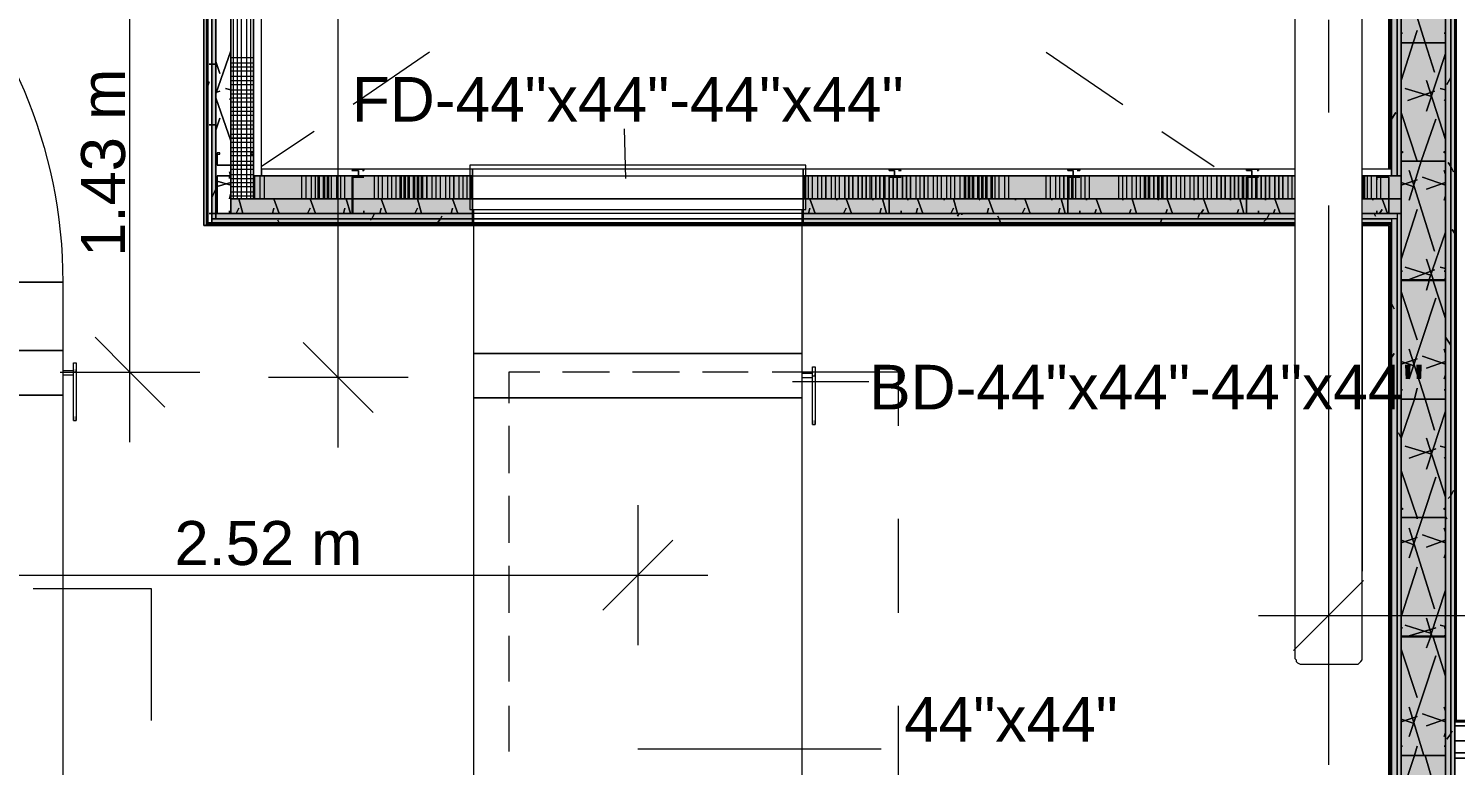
# Model space of a CAD drawing. Header units: metres. Extents: x -2 to 237, y -8 to 52.
# Drawn here: x 11.405 to 16.271, y 27.713 to 30.223 of the extents above; entities that cross this region are included whole.
import ezdxf

# ---------------------------------------------------------------- set-up
doc = ezdxf.new("R2010")
doc.units = ezdxf.units.M
doc.layers.add('HVAC - Ductos', color=5, linetype='Continuous', lineweight=0)
doc.layers.add('PDF2_Text', color=7, linetype='Continuous', lineweight=0)
doc.layers.add('PDF2_Geometry', color=7, linetype='Continuous', lineweight=0, true_color=0xaaaaaa)
doc.layers.add('PDF2_Solid Fills', color=7, linetype='Continuous', lineweight=0, true_color=0xffffff)
doc.styles.add('PDF Helvetica', font='')
doc.styles.get('PDF Helvetica').set_extended_font_data('Helvetica')

msp = doc.modelspace()

# ---------------------------------------------------------------- hatches: boundary and pattern name
at = {"layer": 'PDF2_Solid Fills', "lineweight": 0, "transparency": 33554559}
h = msp.add_hatch(color=256, dxfattribs=at)
h.paths.add_polyline_path([(16.2364, 26.6013), (16.2364, 32.7133), (16.0853, 32.7133), (16.0853, 26.6013)])
h.paths.add_polyline_path([(16.2364, 22.7068), (16.2364, 24.3608), (16.0853, 24.3608), (16.0853, 22.7068)])
h = msp.add_hatch(color=256, dxfattribs=at)
h.paths.add_polyline_path([(16.2364, 26.6013), (16.2364, 32.7133), (16.0853, 32.7133), (16.0853, 26.6013)])
h.paths.add_polyline_path([(16.1081, 23.701), (16.0853, 23.6965), (16.0853, 22.8947), (16.2364, 22.8947), (16.2364, 24.3608), (16.0853, 24.3608), (16.0853, 23.701)])
msp.add_hatch(color=256, dxfattribs=at).paths.add_polyline_path([(12.0304, 29.5748), (12.0442, 29.5748), (12.0442, 32.6949), (12.035, 32.6949), (12.0304, 32.6812)])
h = msp.add_hatch(color=256, dxfattribs=at)
h.paths.add_polyline_path([(16.0531, 29.7214), (16.0715, 29.7214), (16.0715, 32.6812), (16.0531, 32.6812)])
h.paths.add_polyline_path([(16.0531, 22.9222), (16.0715, 22.9222), (16.0715, 24.3608), (16.0531, 24.3608)])
h.paths.add_polyline_path([(16.0531, 26.6013), (16.0715, 26.6013), (16.0715, 29.5748), (16.0531, 29.5748)])
h = msp.add_hatch(color=256, dxfattribs=at)
h.paths.add_polyline_path([(16.0853, 24.3608), (16.0715, 24.3608), (16.0715, 22.9084), (16.0853, 22.9084)])
h.paths.add_polyline_path([(16.0715, 29.7214), (16.0853, 29.7214), (16.0853, 32.6949), (16.0715, 32.6949)])
h.paths.add_polyline_path([(16.0715, 26.6013), (16.0853, 26.6013), (16.0853, 29.5931), (16.0715, 29.5931)])
h = msp.add_hatch(color=256, dxfattribs=at)
h.paths.add_polyline_path([(16.2547, 26.6013), (16.2547, 32.6949), (16.2364, 32.6949), (16.2364, 26.6013)])
h.paths.add_polyline_path([(16.2547, 22.7389), (16.2547, 24.3608), (16.2364, 24.3608), (16.2364, 22.7389)])
h = msp.add_hatch(color=256, dxfattribs=at)
h.paths.add_polyline_path([(16.2547, 26.6013), (16.2547, 32.6949), (16.2364, 32.6949), (16.2364, 26.6013)])
h.paths.add_polyline_path([(16.2547, 22.7389), (16.2547, 24.3608), (16.2364, 24.3608), (16.2364, 22.7389)])
h = msp.add_hatch(color=256, dxfattribs=at)
h.paths.add_polyline_path([(16.2547, 26.6013), (16.2685, 26.6013), (16.2685, 32.6812), (16.2547, 32.6812)])
h.paths.add_polyline_path([(16.2685, 24.3608), (16.2547, 24.3608), (16.2547, 22.7251), (16.2685, 22.7251)])
h = msp.add_hatch(color=256, dxfattribs=at)
h.paths.add_polyline_path([(16.2547, 26.6013), (16.2685, 26.6013), (16.2685, 32.6812), (16.2547, 32.6812)])
h.paths.add_polyline_path([(16.2685, 24.3608), (16.2547, 24.3608), (16.2547, 22.7251), (16.2685, 22.7251)])
h = msp.add_hatch(color=256, dxfattribs=at)
h.paths.add_polyline_path([(12.9193, 29.6435), (12.9193, 29.7214), (12.1725, 29.7214), (12.1725, 29.6435)])
h.paths.add_polyline_path([(15.9524, 29.7214), (15.9524, 29.6435), (16.0852, 29.6435), (16.0852, 29.7214)])
h.paths.add_polyline_path([(14.0463, 29.7214), (14.0463, 29.6435), (15.7233, 29.6435), (15.7233, 29.7214)])
h = msp.add_hatch(color=256, dxfattribs=at)
h.paths.add_polyline_path([(12.9193, 29.6435), (12.9193, 29.7214), (12.1725, 29.7214), (12.1725, 29.6435)])
h.paths.add_polyline_path([(15.9524, 29.7214), (15.9524, 29.6435), (16.0852, 29.6435), (16.0852, 29.7214)])
h.paths.add_polyline_path([(14.0463, 29.7214), (14.0463, 29.6435), (15.7233, 29.6435), (15.7233, 29.7214)])
h = msp.add_hatch(color=256, dxfattribs=at)
h.paths.add_polyline_path([(12.9193, 29.5931), (12.9193, 29.6435), (12.0946, 29.6435), (12.0946, 29.5931)])
h.paths.add_polyline_path([(15.9524, 29.6435), (15.9524, 29.5931), (16.0852, 29.5931), (16.0852, 29.6435)])
h.paths.add_polyline_path([(14.0463, 29.6435), (14.0463, 29.5931), (15.7233, 29.5931), (15.7233, 29.6435)])
h = msp.add_hatch(color=256, dxfattribs=at)
h.paths.add_polyline_path([(12.9193, 29.5931), (12.9193, 29.6435), (12.0946, 29.6435), (12.0946, 29.5931)])
h.paths.add_polyline_path([(15.9524, 29.6435), (15.9524, 29.5931), (16.0852, 29.5931), (16.0852, 29.6435)])
h.paths.add_polyline_path([(14.0463, 29.6435), (14.0463, 29.5931), (15.7233, 29.5931), (15.7233, 29.6435)])
h = msp.add_hatch(color=256, dxfattribs=at)
h.paths.add_polyline_path([(12.9193, 29.5748), (12.9193, 29.5931), (12.0442, 29.5931), (12.0442, 29.5748)])
h.paths.add_polyline_path([(15.9524, 29.5748), (16.0715, 29.5748), (16.0715, 29.5931), (15.9524, 29.5931)])
h.paths.add_polyline_path([(15.7233, 29.5748), (15.7233, 29.5931), (14.0463, 29.5931), (14.0463, 29.5748)])
h = msp.add_hatch(color=256, dxfattribs=at)
h.paths.add_polyline_path([(12.9193, 29.5748), (12.9193, 29.5931), (12.0442, 29.5931), (12.0442, 29.5748)])
h.paths.add_polyline_path([(15.9524, 29.5748), (16.0715, 29.5748), (16.0715, 29.5931), (15.9524, 29.5931)])
h.paths.add_polyline_path([(15.7233, 29.5748), (15.7233, 29.5931), (14.0463, 29.5931), (14.0463, 29.5748)])
h = msp.add_hatch(color=256, dxfattribs=at)
h.paths.add_polyline_path([(16.0715, 26.6013), (16.0853, 26.6013), (16.0853, 29.5931), (16.0715, 29.5931)])
h.paths.add_polyline_path([(16.0853, 24.3608), (16.0715, 24.3608), (16.0715, 22.9084), (16.0853, 22.9084)])
h = msp.add_hatch(color=256, dxfattribs=at)
h.paths.add_polyline_path([(15.9524, 29.5748), (15.9524, 29.5611), (16.0531, 29.5611), (16.0531, 29.5748)])
h.paths.add_polyline_path([(12.0304, 29.5656), (12.9129, 29.5611), (12.9193, 29.5611), (12.9193, 29.5748), (12.035, 29.5748)])
h.paths.add_polyline_path([(14.0463, 29.5748), (14.0463, 29.5611), (15.7233, 29.5611), (15.7233, 29.5748)])
h = msp.add_hatch(color=256, dxfattribs=at)
h.paths.add_polyline_path([(12.9193, 29.5611), (12.9193, 29.5748), (12.035, 29.5748), (12.035, 29.5611)])
h.paths.add_polyline_path([(15.9524, 29.5748), (15.9524, 29.5611), (16.0531, 29.5611), (16.0531, 29.5748)])
h.paths.add_polyline_path([(14.0463, 29.5748), (14.0463, 29.5611), (15.7233, 29.5611), (15.7233, 29.5748)])
h = msp.add_hatch(color=256, dxfattribs=at)
h.paths.add_polyline_path([(16.0531, 26.6013), (16.0715, 26.6013), (16.0715, 29.5748), (16.0531, 29.5748)])
h.paths.add_polyline_path([(16.0715, 24.3608), (16.0531, 24.3608), (16.0531, 22.9222), (16.0715, 22.9222)])

# ---------------------------------------------------------------- linework, layer by layer
at = {"layer": 'HVAC - Ductos', "lineweight": 0}
for points in [[(11.7509, 28.8142), (11.7509, 30.4774), (11.7509, 32.5895)], [(12.4611, 28.7959), (12.4611, 32.5895)], [(13.4416, 29.7122), (13.437, 29.8817)], [(11.6318, 29.1716), (11.7509, 29.0525), (11.8701, 28.9333)], [(12.342, 29.1533), (12.4611, 29.0342), (12.5802, 28.915)], [(11.5127, 29.0525), (11.7509, 29.0525), (11.9892, 29.0525)], [(13.1484, 29.0525), (13.043, 29.0525), (13.043, 28.9471)], [(13.3866, 29.0525), (13.2262, 29.0525)], [(13.6248, 29.0525), (13.4645, 29.0525)], [(13.8585, 29.0525), (13.7028, 29.0525)], [(14.3717, 28.8692), (14.3717, 29.0525), (14.0876, 29.0525), (14.0784, 29.0525), (14.0418, 29.0525), (13.941, 29.0525)], [(12.6993, 29.0342), (12.4611, 29.0342), (12.2229, 29.0342)], [(14.0097, 29.0204), (14.2709, 29.0204)], [(13.043, 28.8692), (13.043, 28.7089)], [(13.043, 28.631), (13.043, 28.4706)], [(13.4828, 28.5989), (13.4828, 28.3606), (13.4828, 28.1224)], [(14.3717, 28.2323), (14.3717, 28.553)], [(13.602, 28.4798), (13.4828, 28.3606), (13.3637, 28.2415)], [(15.8378, 28.4614), (15.8378, 28.2232), (15.8378, 27.985)], [(13.043, 28.3927), (13.043, 28.2323)], [(6.4041, 28.3606), (10.9629, 28.3606), (13.7211, 28.3606)], [(15.9569, 28.3423), (15.8378, 28.2232), (15.7187, 28.104)], [(11.8242, 27.8658), (11.8242, 28.3148), (11.5219, 28.3148), (11.421, 28.3148)], [(15.5995, 28.2232), (19.5673, 28.2232)], [(13.043, 28.1545), (13.043, 27.9987)], [(13.043, 27.9162), (13.043, 27.7604)], [(14.3717, 27.6001), (14.3717, 27.9162)], [(13.4828, 27.7696), (14.3121, 27.7696)]]:
    msp.add_lwpolyline(points, dxfattribs=at)
msp.add_lwpolyline([(11.5219, 29.3595), (11.5219, 29.1258), (10.4039, 29.1258), (10.4039, 29.3595, 0.413243), (9.845, 29.9184), (9.845, 31.0363, -0.413734)], format="xyb", close=True, dxfattribs=at)
for points in [[(14.0555, 29.758), (12.9101, 29.758), (12.9101, 29.6068), (14.0555, 29.6068)], [(14.0418, 29.6068), (14.0418, 29.1166), (12.9239, 29.1166), (12.9239, 29.6068)], [(11.5219, 29.3595), (10.4039, 29.3595)], [(11.5219, 28.9746), (11.5219, 23.9805), (10.4039, 23.9805), (10.4039, 28.9746)], [(14.0555, 26.9128), (14.0922, 26.9128), (14.1746, 26.9128), (14.1746, 24.095), (14.0922, 24.095), (14.0555, 24.095), (14.0418, 24.095), (14.0418, 23.9897), (14.0418, 23.9622), (12.9239, 23.9622), (12.9239, 23.9897), (12.9239, 28.9654), (14.0418, 28.9654), (14.0418, 26.9128)]]:
    msp.add_lwpolyline(points, close=True, dxfattribs=at)
at = {"layer": 'PDF2_Geometry', "lineweight": 0}
for points in [[(15.9524, 29.561), (16.0531, 29.561), (16.0531, 26.6013), (16.2685, 26.6013), (16.2685, 32.6812), (16.2685, 32.8965), (6.2208, 32.8965), (6.2208, 32.6812), (6.2208, 26.6838), (6.4408, 26.6838), (6.4408, 29.5794), (9.4326, 29.5794), (9.6159, 29.5794), (9.6159, 29.9139), (9.4326, 29.9139), (9.4326, 29.7626), (9.2539, 29.7626)], [(16.0531, 26.6013), (16.2685, 26.6013), (16.2685, 32.6812), (16.2685, 32.6949), (16.2685, 32.8782), (18.5319, 32.8782)], [(16.2547, 26.6013), (16.2547, 24.5395), (16.2685, 24.5395), (16.2685, 24.3608), (16.2685, 24.5395), (16.2685, 24.3608), (16.2685, 24.5395), (16.2685, 26.6013), (16.2547, 26.6013), (16.2547, 32.6812), (16.2547, 32.6949), (16.2501, 32.6949), (16.2501, 32.7133), (16.2501, 32.8644)], [(16.0853, 29.6435), (16.0853, 29.7214), (16.0853, 32.6812), (16.0853, 32.6949), (16.0853, 32.7133), (16.2364, 32.7133), (16.2364, 32.6949), (16.2364, 32.6812), (16.2364, 26.6013)], [(6.5737, 29.7626), (6.4408, 29.7626), (6.4408, 32.6812), (9.4326, 32.6812), (9.4326, 31.0455), (9.6159, 31.0455), (9.6159, 32.6812), (12.0121, 32.6812), (12.0121, 29.561), (12.1999, 29.561), (12.9193, 29.561), (12.9193, 29.7443), (12.1999, 29.7443), (12.1999, 30.3399)], [(14.0463, 29.5931), (14.0463, 29.5748), (12.9193, 29.5748), (12.1999, 29.5748), (12.0442, 29.5748), (12.0304, 29.5748), (12.0304, 32.6812), (12.0304, 32.6949), (9.6022, 32.6949), (9.6022, 32.6812), (9.6022, 31.0455), (9.6022, 29.9139), (9.5838, 29.9139), (9.5838, 31.0455), (9.5334, 31.0455)], [(12.9193, 29.5748), (12.9193, 29.561), (12.0166, 29.561), (12.9193, 29.561), (14.0463, 29.561), (14.0463, 29.5748), (14.0463, 29.561), (15.7233, 29.561), (12.0121, 29.561), (15.7233, 29.561), (14.0463, 29.561), (12.9193, 29.561), (12.1999, 29.561), (12.0304, 29.561), (12.0166, 29.561), (12.0121, 29.561), (12.0166, 29.561), (12.0166, 32.6812), (9.6159, 32.6812), (9.6159, 29.5794), (9.6022, 29.5794)], [(15.7233, 29.561), (12.0121, 29.561), (12.0121, 32.6812), (12.0121, 29.561), (12.0121, 32.6812), (12.0121, 29.561), (12.0304, 29.561)], [(14.0463, 29.7214), (14.0463, 29.6435), (14.3396, 29.6435), (14.949, 29.6435), (15.5583, 29.6435), (15.7233, 29.6435), (15.5583, 29.6435), (14.949, 29.6435), (14.3396, 29.6435), (14.0463, 29.6435), (14.0463, 29.5931), (15.7233, 29.5931), (14.0463, 29.5931), (12.9193, 29.5931), (12.1999, 29.5931), (12.0946, 29.5931), (12.0442, 29.5931), (12.0442, 32.6812)], [(12.1725, 32.6949), (16.0715, 32.6949), (16.0715, 32.6812), (16.0715, 29.7214)], [(16.0531, 29.7443), (16.0531, 29.7214), (16.0531, 29.7443), (16.0531, 32.6812), (16.0531, 29.7443), (16.0531, 32.6766), (16.0531, 29.7443), (16.0531, 32.6812), (16.0531, 29.7443), (16.0531, 32.6812), (12.1999, 32.6812), (16.0028, 32.6812), (12.1999, 32.6812), (12.1725, 32.6812), (12.1725, 29.7214), (12.1999, 29.7214), (12.9193, 29.7214), (14.0463, 29.7214), (14.0463, 29.7443), (12.9193, 29.7443), (12.9193, 29.561)], [(12.1999, 32.2093), (12.1999, 32.6812), (12.1725, 32.6812), (12.1725, 29.7214), (12.1999, 29.7214), (12.1999, 30.3399)], [(12.1999, 32.2093), (12.1999, 32.6812), (16.0531, 32.6812), (16.0531, 29.7443), (15.9524, 29.7443)], [(16.0531, 32.6812), (16.0531, 29.7443), (16.0531, 32.6812)], [(16.2685, 26.6013), (16.2685, 32.6812), (16.2685, 26.6013)], [(15.7233, 32.0627), (15.7233, 29.7443), (14.0463, 29.7443), (12.9193, 29.7443), (12.9193, 29.7214), (14.0463, 29.7214), (15.7233, 29.7214)], [(15.9524, 29.5931), (16.0853, 29.5931), (16.0853, 29.6435), (16.044, 29.6435), (15.9524, 29.6435), (16.044, 29.6435), (16.0853, 29.6435), (16.0853, 29.7214), (15.9524, 29.7214), (16.0531, 29.7214), (16.0531, 29.7443), (15.9524, 29.7443), (15.9524, 32.0627)], [(15.7233, 31.8382), (15.7233, 28.0766), (15.7279, 28.072), (15.7279, 28.0674), (15.7324, 28.0628), (15.7416, 28.0583), (15.7462, 28.0583), (15.7554, 28.0583), (15.9249, 28.0583), (15.9295, 28.0583), (15.9386, 28.0583), (15.9432, 28.0628), (15.9478, 28.0674), (15.9524, 28.072), (15.9524, 28.0766), (15.9524, 31.8382)], [(12.0946, 30.3812), (12.0946, 29.758), (12.0946, 29.6435), (12.1725, 29.6435), (12.1999, 29.6435), (12.5115, 29.6435), (12.9193, 29.6435), (14.0463, 29.6435), (14.3396, 29.6435), (14.949, 29.6435), (15.5583, 29.6435), (15.7233, 29.6435)], [(15.8378, 30.2529), (15.8378, 29.9367)], [(16.0898, 30.207), (16.0898, 30.207)], [(16.2319, 30.207), (16.2319, 30.207)], [(12.7727, 30.1429), (12.5115, 29.9643)], [(14.8756, 30.1429), (15.1368, 29.9643)], [(12.3786, 29.8726), (12.1999, 29.7534)], [(15.2697, 29.8726), (15.4484, 29.7534)], [(12.5482, 29.7443), (12.5482, 29.7443)], [(12.5482, 29.7397), (12.5482, 29.7397)], [(14.0463, 29.561), (15.7233, 29.561), (14.0463, 29.561), (14.0463, 29.7443), (14.0463, 29.7214), (15.7233, 29.7214), (14.0463, 29.7214), (14.0463, 29.6435), (12.9193, 29.6435), (12.9193, 29.7214)], [(15.7233, 29.7443), (14.0463, 29.7443), (14.0463, 29.561), (15.7233, 29.561)], [(15.5629, 29.7443), (15.5675, 29.7443)], [(15.5629, 29.7397), (15.5629, 29.7397)], [(16.0531, 29.7443), (16.0531, 29.7443)], [(16.0853, 29.7718), (16.0853, 29.7718)], [(16.0853, 29.7718), (16.0853, 29.7718)], [(16.2364, 29.7718), (16.2364, 29.7718)], [(16.2364, 29.7718), (16.2364, 29.7718)], [(12.5069, 29.7031), (12.5115, 29.7031)], [(12.5252, 29.7168), (12.5252, 29.7168)], [(12.5298, 29.7214), (12.5298, 29.7214)], [(15.9524, 29.7214), (16.0531, 29.7214), (16.0715, 29.7214), (16.0853, 29.7214), (16.0853, 29.6435), (16.0531, 29.6435), (16.044, 29.6435), (15.9524, 29.6435)], [(14.0463, 29.6435), (14.0463, 29.5931), (12.9193, 29.5931), (12.9193, 29.5748), (14.0463, 29.5748), (15.7233, 29.5748)], [(12.9193, 29.6435), (12.9193, 29.5931)], [(12.5206, 29.5931), (12.5206, 29.5931)], [(15.7233, 29.5931), (14.0463, 29.5931), (14.0463, 29.5748), (15.7233, 29.5748), (14.0463, 29.5748)], [(14.949, 29.6298), (14.949, 29.6298)], [(15.5583, 29.6114), (15.5583, 29.616)], [(15.8378, 29.6206), (15.8378, 28.3469)], [(16.0853, 26.6013), (16.0853, 29.5931), (16.0715, 29.5931), (16.0531, 29.5931), (15.9524, 29.5931), (16.0715, 29.5931), (16.0715, 29.5748), (15.9524, 29.5748), (16.0531, 29.5748), (16.0531, 29.561), (15.9524, 29.561), (15.9524, 28.3743)], [(16.0853, 22.8901), (6.4087, 22.8901), (6.4087, 22.9084), (6.4087, 22.9222), (6.4087, 24.3608), (6.4087, 26.6471), (6.4087, 26.6838), (6.2529, 26.6838), (6.2529, 26.6471), (6.2529, 24.3608), (6.2529, 22.9222), (6.2529, 22.8901), (6.2529, 22.7389), (16.0853, 22.7389), (16.0853, 22.8901), (16.0853, 22.9084), (16.0853, 22.9222), (16.0853, 24.3608), (16.0853, 24.5395), (16.0715, 24.5395), (16.0715, 26.6013), (16.0715, 29.5748), (16.0531, 29.5748), (15.9524, 29.5748)], [(6.4408, 22.9222), (16.0531, 22.9222), (6.4408, 22.9222), (16.0531, 22.9222), (16.0486, 22.9268), (16.044, 22.9314), (6.4499, 22.9314), (16.044, 22.9314), (16.044, 29.5519), (16.044, 22.9314), (16.044, 29.5519), (16.044, 22.9314), (16.0486, 22.9268), (16.0531, 22.9222), (16.0531, 29.5564), (15.9524, 29.5564), (16.0531, 29.5564), (16.0531, 22.9222), (16.0531, 29.561), (16.0531, 22.9222), (16.0486, 22.9268), (16.044, 22.9314)], [(16.0486, 22.9268), (16.0486, 29.561), (16.0486, 22.9268), (6.4408, 22.9268), (6.4408, 29.5336), (6.4408, 22.9268)], [(12.1999, 29.561), (12.0304, 29.561), (12.0121, 29.561), (15.7233, 29.561), (15.7233, 28.3743)], [(12.0121, 29.561), (12.0121, 29.561)], [(12.0121, 29.561), (12.0121, 29.561)], [(12.0304, 29.561), (12.0304, 29.561)], [(12.9193, 29.561), (14.0463, 29.561), (12.9193, 29.561)], [(15.9524, 29.561), (16.0531, 29.561), (15.9524, 29.561), (16.0531, 29.561), (15.9524, 29.561), (16.0486, 29.561), (15.9524, 29.561), (16.0531, 29.561), (16.0531, 26.6013), (16.0715, 26.6013), (16.0715, 24.5395), (16.0531, 24.5395), (16.0531, 26.6013), (16.0531, 24.5395), (16.0531, 24.3608)], [(15.9524, 29.561), (16.0531, 29.561), (15.9524, 29.561)], [(16.0531, 29.561), (16.0531, 29.561)], [(16.0531, 26.6013), (16.0531, 29.561), (16.0531, 26.6013)], [(16.0898, 29.3961), (16.0898, 29.3961)], [(16.2319, 29.3961), (16.2319, 29.3961)], [(16.0853, 29.3686), (16.0853, 29.3686)], [(16.2364, 29.3686), (16.2364, 29.3686)], [(16.0853, 28.9608), (16.0853, 28.9608)], [(16.0853, 28.9608), (16.0853, 28.9608)], [(16.0898, 28.9929), (16.0898, 28.9929)], [(16.2319, 28.9929), (16.2319, 28.9929)], [(16.2364, 28.9608), (16.2364, 28.9608)], [(16.2364, 28.9608), (16.2364, 28.9608)], [(16.0853, 28.5576), (16.0853, 28.5576)], [(16.0853, 28.5576), (16.0853, 28.5576)], [(16.2364, 28.5576), (16.2364, 28.5576)], [(16.2364, 28.5576), (16.2364, 28.5576)], [(15.7233, 28.3743), (15.7233, 28.1453)], [(15.9524, 28.1453), (15.9524, 28.3743)], [(16.0898, 28.1819), (16.0898, 28.1819)], [(16.2319, 28.1819), (16.2319, 28.1819)], [(16.0853, 28.1545), (16.0853, 28.1545)], [(16.2364, 28.1545), (16.2364, 28.1545)], [(15.8378, 28.0308), (15.8378, 27.7146)], [(16.2685, 27.8658), (21.2213, 27.8658), (16.2685, 27.8658)], [(16.2685, 27.8658), (21.2213, 27.8658), (16.2685, 27.8658)], [(16.2685, 27.7375), (16.2685, 27.8658), (21.2213, 27.8658), (16.2685, 27.8658)], [(16.2685, 27.8658), (21.2213, 27.8658), (16.2685, 27.8658)], [(16.2685, 27.8658), (21.2213, 27.8658), (16.2685, 27.8658)], [(16.0853, 27.7467), (16.0853, 27.7467)], [(16.0853, 27.7467), (16.0853, 27.7467)], [(16.0898, 27.7788), (16.0898, 27.7788)], [(16.2319, 27.7788), (16.2319, 27.7788)], [(16.2364, 27.7467), (16.2364, 27.7467)], [(16.2364, 27.7467), (16.2364, 27.7467)], [(16.2685, 27.7375), (21.2213, 27.7375), (16.2685, 27.7375), (21.2213, 27.7375)], [(21.2213, 27.7375), (16.2685, 27.7375)], [(21.2213, 27.7375), (16.2685, 27.7375)], [(16.2685, 27.7375), (21.2213, 27.7375), (16.2685, 27.7375), (21.2213, 27.7375)], [(21.2213, 27.7375), (16.2685, 27.7375)], [(16.2685, 27.7375), (21.2213, 27.7375), (16.2685, 27.7375)], [(16.2685, 27.7375), (21.2213, 27.7375)]]:
    msp.add_lwpolyline(points, dxfattribs=at)
for points in [[(16.2685, 32.7774), (16.2685, 32.6812), (16.2685, 32.7774), (16.2685, 27.8658)], [(16.2685, 27.875), (16.2685, 32.7774), (16.2731, 32.7774), (16.2777, 32.7774), (16.2731, 32.7774), (16.2731, 27.8658), (16.2731, 32.7774), (16.2777, 32.7774), (16.2731, 32.7774), (16.2685, 32.7774)], [(16.2685, 32.7774), (16.2685, 32.6812), (16.2685, 32.7774), (16.2685, 27.8658)], [(12.0946, 29.5931), (12.0946, 29.758), (12.0946, 30.3812), (12.0946, 30.9905), (12.0946, 31.5999), (12.0946, 32.2093), (12.0946, 32.6674), (12.0946, 32.7133), (12.0442, 32.7133), (12.0442, 29.5931)], [(12.0946, 32.7133), (12.0946, 32.6674), (12.0946, 32.2093), (12.0946, 31.5999), (12.0946, 30.9905), (12.0946, 30.3812), (12.0946, 29.758), (12.0946, 29.6435), (12.1725, 29.6435), (12.1725, 32.7133)], [(16.0853, 26.6013), (16.2364, 26.6013), (16.2364, 32.7133), (16.0853, 32.7133)], [(12.0121, 29.561), (12.0121, 29.5564), (12.0075, 29.5519), (12.003, 29.5519), (12.003, 32.672), (12.003, 29.5519), (12.0075, 29.5519), (12.0121, 29.5564), (12.0121, 29.561), (12.0121, 32.6766), (11.7784, 32.6766), (12.0121, 32.6766), (11.7784, 32.6766), (12.0121, 32.6766), (11.7784, 32.6766), (11.7784, 32.672), (11.7784, 32.6674), (11.7784, 32.672), (11.7784, 32.6766), (12.0121, 32.6766)], [(11.7784, 32.6674), (12.003, 32.6674), (12.003, 29.5519), (12.003, 32.6674), (11.7784, 32.6674), (11.7784, 32.672), (11.7784, 32.6766), (11.7784, 32.672)], [(15.7233, 29.5564), (12.0121, 29.5564), (12.0121, 32.6812), (12.0121, 29.5564)], [(12.0121, 29.561), (12.0166, 29.561), (12.0166, 32.6812), (12.0121, 32.6812)], [(12.0166, 32.6812), (12.0166, 29.561), (12.0304, 29.561), (12.0304, 32.6812)], [(12.0442, 29.5748), (12.0442, 32.6949), (12.0304, 32.6949), (12.0304, 29.5748)], [(16.044, 32.6674), (16.044, 29.7443), (16.044, 32.672), (16.044, 29.7443), (16.044, 32.6674), (12.1999, 32.6674), (16.044, 32.6674), (12.1999, 32.6674)], [(16.0486, 29.7443), (16.0486, 32.6812)], [(16.0531, 29.7214), (16.0715, 29.7214), (16.0715, 32.6812), (16.0531, 32.6812)], [(16.0715, 29.7214), (16.0853, 29.7214), (16.0853, 32.6949), (16.0715, 32.6949)], [(16.2364, 26.6013), (16.2547, 26.6013), (16.2547, 32.6949), (16.2364, 32.6949)], [(16.2547, 26.6013), (16.2685, 26.6013), (16.2685, 32.6812), (16.2547, 32.6812)], [(16.2364, 30.1796), (16.2364, 30.175), (16.0853, 30.175), (16.0853, 30.1796), (16.0853, 30.207), (16.0898, 30.207), (16.0853, 30.207), (16.0853, 30.1796), (16.0853, 30.175), (16.2364, 30.175), (16.2364, 30.1796), (16.2364, 30.207)], [(16.2319, 30.207), (16.2364, 30.207)], [(12.0488, 29.7947), (12.0579, 29.7947), (12.0579, 29.7993), (12.0488, 29.7993), (12.0488, 29.7947), (12.0488, 29.758), (12.1725, 29.758), (12.1725, 29.7947), (12.1725, 29.7993), (12.1633, 29.7993), (12.1633, 29.7947), (12.1725, 29.7947), (12.1725, 29.758), (12.0488, 29.758)], [(16.2364, 29.7718), (16.0853, 29.7718), (16.0853, 29.8039), (16.0898, 29.8039), (16.0898, 29.7993), (16.0853, 29.7993), (16.0853, 29.7718), (16.2364, 29.7718), (16.2364, 29.7993), (16.2319, 29.7993), (16.2319, 29.8039), (16.2364, 29.8039)], [(12.1999, 29.7443), (12.1999, 29.7214), (12.9193, 29.7214), (12.9193, 29.7443)], [(12.5482, 29.7168), (12.5298, 29.7168), (12.5298, 29.7397), (12.5115, 29.7397), (12.5115, 29.7443), (12.5482, 29.7443), (12.5482, 29.7397), (12.5436, 29.7397), (12.5482, 29.7397), (12.5482, 29.7443), (12.5115, 29.7443), (12.5069, 29.7397), (12.5115, 29.7397), (12.5298, 29.7397), (12.5298, 29.7168), (12.5115, 29.7168), (12.5069, 29.7168), (12.5069, 29.5931), (12.5115, 29.5931), (12.5482, 29.5931), (12.5482, 29.6023), (12.5482, 29.5931), (12.5115, 29.5931), (12.5115, 29.7168)], [(14.3809, 29.7168), (14.3579, 29.7168), (14.3579, 29.7397), (14.3396, 29.7397), (14.3396, 29.7443), (14.3763, 29.7443), (14.3809, 29.7397), (14.3763, 29.7397), (14.3717, 29.7397), (14.3763, 29.7397), (14.3809, 29.7397), (14.3763, 29.7443), (14.3396, 29.7443), (14.3396, 29.7397), (14.3579, 29.7397), (14.3579, 29.7168), (14.3396, 29.7168), (14.3396, 29.5931), (14.3763, 29.5931), (14.3809, 29.5931), (14.3809, 29.6023), (14.3809, 29.5931), (14.3763, 29.5931), (14.3396, 29.5931), (14.3396, 29.7168)], [(14.9902, 29.7168), (14.9673, 29.7168), (14.9673, 29.7397), (14.949, 29.7397), (14.949, 29.7443), (14.9902, 29.7443), (14.9902, 29.7397), (14.9811, 29.7397), (14.9902, 29.7397), (14.9902, 29.7443), (14.949, 29.7443), (14.949, 29.7397), (14.9673, 29.7397), (14.9673, 29.7168), (14.949, 29.7168), (14.949, 29.5931), (14.9857, 29.5931), (14.9902, 29.5931), (14.9902, 29.6023), (14.9902, 29.5931), (14.9857, 29.5931), (14.949, 29.5931), (14.949, 29.7168)], [(15.5995, 29.7168), (15.5767, 29.7168), (15.5767, 29.7397), (15.5583, 29.7397), (15.5583, 29.7443), (15.5995, 29.7443), (15.5995, 29.7397), (15.595, 29.7397), (15.5995, 29.7397), (15.5995, 29.7443), (15.5583, 29.7443), (15.5583, 29.7397), (15.5767, 29.7397), (15.5767, 29.7168), (15.5583, 29.7168), (15.5583, 29.5931), (15.5995, 29.5931), (15.5995, 29.6023), (15.5995, 29.5931), (15.5583, 29.5931), (15.5583, 29.7168)], [(12.0854, 29.7214), (12.09, 29.7214), (12.09, 29.7122), (12.09, 29.7214), (12.0854, 29.7214), (12.0488, 29.7214), (12.0488, 29.5931), (12.0854, 29.5931), (12.09, 29.5931), (12.09, 29.5977), (12.09, 29.6023), (12.09, 29.5977), (12.09, 29.5931), (12.0854, 29.5931), (12.0488, 29.5931), (12.0488, 29.7214)], [(12.9193, 29.6435), (12.9193, 29.7214), (12.1725, 29.7214), (12.1725, 29.6435), (12.5115, 29.6435)], [(16.0028, 29.5931), (16.0028, 29.6023), (16.0028, 29.5931), (16.044, 29.5931), (16.044, 29.7168), (16.0028, 29.7168), (16.0028, 29.7077), (16.0028, 29.7168), (16.044, 29.7168), (16.044, 29.5931)], [(12.9193, 29.5931), (12.9193, 29.6435), (12.5115, 29.6435), (12.0946, 29.6435), (12.0946, 29.5931)], [(12.9193, 29.5748), (12.9193, 29.5931), (12.0442, 29.5931), (12.0442, 29.5748)], [(16.0715, 26.6013), (16.0853, 26.6013), (16.0853, 29.5931), (16.0715, 29.5931)], [(12.003, 29.5519), (15.7233, 29.5519), (12.003, 29.5519), (15.7233, 29.5519), (12.003, 29.5519), (12.0075, 29.5519), (12.0121, 29.5564), (12.0121, 29.561), (15.7233, 29.561), (12.0121, 29.561), (12.0121, 29.5564), (12.0075, 29.5519)], [(12.9193, 29.561), (12.9193, 29.5748), (12.0304, 29.5748), (12.0304, 29.561)], [(15.9524, 29.5519), (16.044, 29.5519)], [(15.9524, 29.5519), (16.044, 29.5519)], [(16.0531, 26.6013), (16.0715, 26.6013), (16.0715, 29.5748), (16.0531, 29.5748)], [(16.0531, 29.561), (16.0531, 22.9222)], [(16.2364, 29.3686), (16.2364, 29.3641), (16.0853, 29.3641), (16.0853, 29.3686), (16.0853, 29.3961), (16.0898, 29.3961), (16.0853, 29.3961), (16.0853, 29.3686), (16.2364, 29.3686), (16.2364, 29.3961)], [(16.2319, 29.3961), (16.2364, 29.3961)], [(16.2364, 28.9608), (16.0853, 28.9608), (16.0853, 28.9929), (16.0898, 28.9929), (16.0853, 28.9929), (16.0853, 28.9608), (16.2364, 28.9608), (16.2364, 28.9929)], [(16.2319, 28.9929), (16.2364, 28.9929)], [(16.2364, 28.5576), (16.0853, 28.5576), (16.0853, 28.5897), (16.0898, 28.5897), (16.0898, 28.5852), (16.0853, 28.5852), (16.0853, 28.5576), (16.2364, 28.5576), (16.2364, 28.5852), (16.2319, 28.5852), (16.2319, 28.5897), (16.2364, 28.5897)], [(16.2364, 28.1545), (16.2364, 28.1499), (16.0853, 28.1499), (16.0853, 28.1545), (16.0853, 28.1819), (16.0898, 28.1819), (16.0853, 28.1819), (16.0853, 28.1545), (16.2364, 28.1545), (16.2364, 28.1819)], [(16.2319, 28.1819), (16.2364, 28.1819)], [(16.2685, 27.8612), (21.2213, 27.8612)], [(21.2213, 27.8475), (16.2685, 27.8475)], [(16.2685, 27.7971), (21.2213, 27.7971)], [(16.2364, 27.7467), (16.0853, 27.7467), (16.0853, 27.7788), (16.0898, 27.7788), (16.0853, 27.7788), (16.0853, 27.7467), (16.2364, 27.7467), (16.2364, 27.7788)], [(16.2319, 27.7788), (16.2364, 27.7788)], [(16.2685, 27.7559), (21.2213, 27.7559)], [(16.2685, 27.7375), (16.2685, 22.8122), (16.2685, 27.6734), (16.2685, 22.8122), (16.2685, 27.7375), (16.2685, 22.8122)]]:
    msp.add_lwpolyline(points, close=True, dxfattribs=at)
at = {"layer": 'PDF2_Geometry', "color": 254, "lineweight": 0, "true_color": 0xeaeaea}
for points in [[(12.1037, 29.6435), (12.1037, 32.7133)], [(12.1175, 29.6435), (12.1175, 32.7133)], [(12.1312, 29.6435), (12.1312, 29.758), (12.1312, 30.3812), (12.1312, 30.9905), (12.1312, 31.5999), (12.1312, 32.2093), (12.1312, 32.6674), (12.1312, 32.7133)], [(12.1495, 29.6435), (12.1495, 29.758), (12.1495, 30.3812), (12.1495, 30.9905), (12.1495, 31.5999), (12.1495, 32.2093), (12.1495, 32.6674), (12.1495, 32.7133)], [(12.1633, 29.6435), (12.1633, 29.758), (12.1633, 30.3812), (12.1633, 30.9905), (12.1633, 31.5999), (12.1633, 32.2093), (12.1633, 32.6674), (12.1633, 32.7133)], [(12.0946, 30.1246), (12.1725, 30.1246)], [(12.0946, 30.1063), (12.1725, 30.1063)], [(12.0946, 30.0925), (12.1725, 30.0925)], [(12.0946, 30.0788), (12.1725, 30.0788)], [(12.0946, 30.0604), (12.1725, 30.0604)], [(12.0946, 30.0467), (12.1725, 30.0467)], [(12.0946, 30.0329), (12.1725, 30.0329)], [(12.0946, 30.0146), (12.1725, 30.0146)], [(12.0946, 30.0009), (12.1725, 30.0009)], [(12.0946, 29.9871), (12.1725, 29.9871)], [(12.0946, 29.9734), (12.1725, 29.9734)], [(16.0853, 30.0009), (16.0853, 30.0009)], [(16.0853, 30.0009), (16.0853, 30.0009)], [(12.0946, 29.9551), (12.1725, 29.9551)], [(12.0946, 29.9413), (12.1725, 29.9413)], [(12.0946, 29.9276), (12.1725, 29.9276)], [(12.0946, 29.9093), (12.1725, 29.9093)], [(12.0946, 29.8955), (12.1725, 29.8955)], [(12.0946, 29.8817), (12.1725, 29.8817)], [(12.0946, 29.8635), (12.1725, 29.8635)], [(12.0946, 29.8359), (12.1725, 29.8359)], [(12.0946, 29.8176), (12.1725, 29.8176)], [(12.0946, 29.8039), (12.1725, 29.8039)], [(12.0946, 29.7901), (12.1725, 29.7901)], [(16.0853, 29.7947), (16.0853, 29.7947)], [(16.0853, 29.7947), (16.0853, 29.7947)], [(12.0946, 29.7718), (12.1725, 29.7718)], [(12.0946, 29.758), (12.1725, 29.758)], [(12.0946, 29.7443), (12.1725, 29.7443)], [(12.0946, 29.726), (12.1725, 29.726)], [(12.0946, 29.7122), (12.1725, 29.7122)], [(12.0946, 29.6985), (12.1725, 29.6985)], [(12.0946, 29.6848), (12.1725, 29.6848)], [(12.1771, 29.6435), (12.1771, 29.7214)], [(12.1953, 29.6435), (12.1953, 29.7214)], [(12.2091, 29.6435), (12.2091, 29.7214)], [(12.3374, 29.6435), (12.3374, 29.7214)], [(12.3512, 29.6435), (12.3512, 29.7214)], [(12.3695, 29.6435), (12.3695, 29.7214)], [(12.3832, 29.6435), (12.3832, 29.7214)], [(12.3924, 29.6435), (12.3924, 29.7214)], [(12.3969, 29.6435), (12.3969, 29.7214)], [(12.4107, 29.6435), (12.4107, 29.7214)], [(12.4153, 29.6435), (12.4153, 29.7214)], [(12.4244, 29.6435), (12.4244, 29.7214)], [(12.429, 29.6435), (12.429, 29.7214)], [(12.4382, 29.6435), (12.4382, 29.7214)], [(12.4566, 29.6435), (12.4566, 29.7214)], [(12.4702, 29.6435), (12.4702, 29.7214)], [(12.484, 29.6435), (12.484, 29.7214)], [(12.5848, 29.6435), (12.5848, 29.7214)], [(12.5986, 29.6435), (12.5986, 29.7214)], [(12.6123, 29.6435), (12.6123, 29.7214)], [(12.6307, 29.6435), (12.6307, 29.7214)], [(12.6444, 29.6435), (12.6444, 29.7214)], [(12.6581, 29.6435), (12.6581, 29.7214)], [(12.6718, 29.6435), (12.6718, 29.7214)], [(12.6764, 29.6435), (12.6764, 29.7214)], [(12.6856, 29.6435), (12.6856, 29.7214)], [(12.6902, 29.6435), (12.6902, 29.7214)], [(12.6993, 29.6435), (12.6993, 29.7214)], [(12.7039, 29.6435), (12.7039, 29.7214)], [(12.7177, 29.6435), (12.7177, 29.7214)], [(12.7223, 29.6435), (12.7223, 29.7214)], [(12.7315, 29.6435), (12.7315, 29.7214)], [(12.736, 29.6435), (12.736, 29.7214)], [(12.7452, 29.6435), (12.7452, 29.7214)], [(12.7497, 29.6435), (12.7497, 29.7214)], [(12.7818, 29.6435), (12.7818, 29.7214)], [(12.7955, 29.6435), (12.7955, 29.7214)], [(12.8093, 29.6435), (12.8093, 29.7214)], [(12.8277, 29.6435), (12.8277, 29.7214)], [(12.8414, 29.6435), (12.8414, 29.7214)], [(12.8735, 29.6435), (12.8735, 29.7214)], [(12.8872, 29.6435), (12.8872, 29.7214)], [(12.901, 29.6435), (12.901, 29.7214)], [(12.9147, 29.6435), (12.9147, 29.7214)], [(12.9193, 29.6435), (12.9193, 29.7214)], [(14.0509, 29.6435), (14.0509, 29.7214)], [(14.0647, 29.6435), (14.0647, 29.7214)], [(14.0784, 29.6435), (14.0784, 29.7214)], [(14.0968, 29.6435), (14.0968, 29.7214)], [(14.1106, 29.6435), (14.1106, 29.7214)], [(14.1426, 29.6435), (14.1426, 29.7214)], [(14.1564, 29.6435), (14.1564, 29.7214)], [(14.1701, 29.6435), (14.1701, 29.7214)], [(14.2755, 29.6435), (14.2755, 29.7214)], [(14.2801, 29.6435), (14.2801, 29.7214)], [(14.3212, 29.6435), (14.3212, 29.7214)], [(14.3258, 29.6435), (14.3258, 29.7214)], [(14.4313, 29.6435), (14.4313, 29.7214)], [(14.445, 29.6435), (14.445, 29.7214)], [(14.4725, 29.6435), (14.4725, 29.7214)], [(14.4908, 29.6435), (14.4908, 29.7214)], [(14.5045, 29.6435), (14.5045, 29.7214)], [(14.5183, 29.6435), (14.5183, 29.7214)], [(14.5366, 29.6435), (14.5366, 29.7214)], [(14.5504, 29.6435), (14.5504, 29.7214)], [(14.5641, 29.6435), (14.5641, 29.7214)], [(14.5824, 29.6435), (14.5824, 29.7214)], [(14.5961, 29.6435), (14.5961, 29.7214)], [(14.6007, 29.6435), (14.6007, 29.7214)], [(14.6099, 29.6435), (14.6099, 29.7214)], [(14.6145, 29.6435), (14.6145, 29.7214)], [(14.6237, 29.6435), (14.6237, 29.7214)], [(14.6282, 29.6435), (14.6282, 29.7214)], [(14.642, 29.6435), (14.642, 29.7214)], [(14.6466, 29.6435), (14.6466, 29.7214)], [(14.6558, 29.6435), (14.6558, 29.7214)], [(14.6604, 29.6435), (14.6604, 29.7214)], [(14.6695, 29.6435), (14.6695, 29.7214)], [(14.6741, 29.6435), (14.6741, 29.7214)], [(14.6878, 29.6435), (14.6878, 29.7214)], [(14.6924, 29.6435), (14.6924, 29.7214)], [(14.7016, 29.6435), (14.7016, 29.7214)], [(14.7153, 29.6435), (14.7153, 29.7214)], [(14.7336, 29.6435), (14.7336, 29.7214)], [(14.7474, 29.6435), (14.7474, 29.7214)], [(14.8756, 29.6435), (14.8756, 29.7214)], [(14.8894, 29.6435), (14.8894, 29.7214)], [(14.9077, 29.6435), (14.9077, 29.7214)], [(14.9215, 29.6435), (14.9215, 29.7214)], [(14.949, 29.7168), (14.949, 29.7214)], [(14.9535, 29.6435), (14.9535, 29.7214)], [(14.9627, 29.6435), (14.9627, 29.7168)], [(14.9673, 29.6435), (14.9673, 29.7168)], [(14.9765, 29.6435), (14.9765, 29.7214)], [(14.9948, 29.6435), (14.9948, 29.7214)], [(15.0085, 29.6435), (15.0085, 29.7214)], [(15.0223, 29.6435), (15.0223, 29.7214)], [(15.1231, 29.6435), (15.1231, 29.7214)], [(15.1368, 29.6435), (15.1368, 29.7214)], [(15.1505, 29.6435), (15.1505, 29.7214)], [(15.1689, 29.6435), (15.1689, 29.7214)], [(15.1826, 29.6435), (15.1826, 29.7214)], [(15.1964, 29.6435), (15.1964, 29.7214)], [(15.2102, 29.6435), (15.2102, 29.7214)], [(15.2147, 29.6435), (15.2147, 29.7214)], [(15.2239, 29.6435), (15.2239, 29.7214)], [(15.2284, 29.6435), (15.2284, 29.7214)], [(15.256, 29.6435), (15.256, 29.7214)], [(15.2606, 29.6435), (15.2606, 29.7214)], [(15.2697, 29.6435), (15.2697, 29.7214)], [(15.2742, 29.6435), (15.2742, 29.7214)], [(15.3201, 29.6435), (15.3201, 29.7214)], [(15.3338, 29.6435), (15.3338, 29.7214)], [(15.3476, 29.6435), (15.3476, 29.7214)], [(15.3659, 29.6435), (15.3659, 29.7214)], [(15.3797, 29.6435), (15.3797, 29.7214)], [(15.4117, 29.6435), (15.4117, 29.7214)], [(15.4254, 29.6435), (15.4254, 29.7214)], [(15.4392, 29.6435), (15.4392, 29.7214)], [(15.5446, 29.6435), (15.5446, 29.7214)], [(15.5491, 29.6435), (15.5491, 29.7214)], [(15.5904, 29.6435), (15.5904, 29.7214)], [(15.595, 29.6435), (15.595, 29.7214)], [(15.7003, 29.6435), (15.7003, 29.7214)], [(15.7141, 29.6435), (15.7141, 29.7214)], [(15.9569, 29.6435), (15.9569, 29.7214)], [(15.9615, 29.6435), (15.9615, 29.7214)], [(15.9706, 29.6435), (15.9706, 29.7214)], [(15.9844, 29.6435), (15.9844, 29.7214)], [(16.0028, 29.6435), (16.0028, 29.7214)], [(16.0165, 29.6435), (16.0165, 29.7168)], [(12.0304, 29.6481), (12.0304, 29.6481)], [(12.0304, 29.6481), (12.0304, 29.6481)], [(12.0946, 29.6664), (12.1725, 29.6664)], [(12.0946, 29.6527), (12.1725, 29.6527)], [(12.8459, 29.561), (12.8459, 29.561)], [(12.8459, 29.561), (12.8459, 29.561)], [(16.0853, 29.4923), (16.0853, 29.4923)], [(16.0853, 29.4923), (16.0853, 29.4923)], [(16.2547, 29.1441), (16.2547, 29.1441)], [(16.2547, 29.1441), (16.2547, 29.1441)], [(16.0853, 28.883), (16.0853, 28.883)], [(16.0853, 28.883), (16.0853, 28.883)], [(16.0853, 28.6768), (16.0853, 28.6768)], [(16.0853, 28.6768), (16.0853, 28.6768)], [(16.0853, 28.3743), (16.0853, 28.3743)], [(16.0853, 28.3743), (16.0853, 28.3743)], [(16.0853, 27.765), (16.0853, 27.765)], [(16.0853, 27.765), (16.0853, 27.765)]]:
    msp.add_lwpolyline(points, dxfattribs=at)
at = {"layer": 'PDF2_Geometry', "color": 254, "lineweight": 0, "true_color": 0xdddddd}
for points in [[(16.1127, 30.3491), (16.1677, 30.175), (16.1998, 30.0742), (16.1677, 30.175)], [(16.1402, 30.2162), (16.1265, 30.175), (16.0853, 30.0467), (16.1265, 30.175)], [(12.0946, 30.1475), (12.0442, 30.0009)], [(16.2364, 30.1384), (16.1723, 29.9413)], [(12.0442, 30.1108), (12.0579, 30.0696)], [(16.1723, 30.0467), (16.2364, 29.8451)], [(12.0579, 30.0101), (12.0442, 30.0055)], [(12.0442, 29.9871), (12.0946, 29.8405)], [(12.0763, 30.0192), (12.0946, 30.0146)], [(12.0946, 29.9826), (12.09, 29.9826)], [(16.099, 30.0192), (16.1906, 29.9917)], [(16.1998, 30.0101), (16.1081, 29.978)], [(16.2181, 30.0192), (16.2364, 30.0146)], [(16.2364, 29.9826), (16.2319, 29.978)], [(16.0853, 29.9367), (16.1402, 29.7718)], [(12.0579, 29.9184), (12.0442, 29.8772)], [(16.2044, 29.9139), (16.1539, 29.7718), (16.1127, 29.639), (16.1539, 29.7718)], [(12.09, 29.7352), (12.0946, 29.7168)], [(16.1127, 29.7397), (16.1998, 29.4648)], [(16.2319, 29.7397), (16.2364, 29.726)], [(12.0488, 29.7031), (12.0946, 29.6893)], [(12.0946, 29.6985), (12.0488, 29.6848)], [(16.1402, 29.7077), (16.0853, 29.6893)], [(16.0853, 29.6985), (16.1265, 29.6848)], [(16.1585, 29.7168), (16.2364, 29.6893)], [(16.2364, 29.6985), (16.1723, 29.6756)], [(12.0946, 29.6618), (12.09, 29.6435)], [(12.122, 29.6435), (12.1358, 29.5931)], [(12.2412, 29.6435), (12.2595, 29.5931)], [(12.3649, 29.6435), (12.3832, 29.5931)], [(12.4886, 29.6435), (12.5024, 29.5931)], [(12.6077, 29.6435), (12.6261, 29.5931)], [(12.7315, 29.6435), (12.7452, 29.5931)], [(12.8505, 29.6435), (12.8689, 29.5931)], [(14.0693, 29.6435), (14.0876, 29.5931)], [(14.1609, 29.6435), (14.1609, 29.639)], [(14.193, 29.6435), (14.2113, 29.5931)], [(14.2846, 29.6435), (14.2846, 29.639)], [(14.3167, 29.6435), (14.3304, 29.5931)], [(14.4037, 29.6435), (14.4037, 29.639)], [(14.4358, 29.6435), (14.4541, 29.5931)], [(14.5275, 29.6435), (14.5275, 29.639)], [(14.5595, 29.6435), (14.5733, 29.5931)], [(14.6512, 29.6435), (14.6466, 29.639)], [(14.6786, 29.6435), (14.697, 29.5931)], [(14.7702, 29.6435), (14.7702, 29.639)], [(14.8024, 29.6435), (14.8207, 29.5931)], [(14.894, 29.6435), (14.894, 29.639)], [(14.9261, 29.6435), (14.9398, 29.5931)], [(15.0131, 29.6435), (15.0131, 29.639)], [(15.0452, 29.6435), (15.0635, 29.5931)], [(15.1368, 29.6435), (15.1368, 29.639)], [(15.1689, 29.6435), (15.1826, 29.5931)], [(15.2606, 29.6435), (15.256, 29.639)], [(15.288, 29.6435), (15.3064, 29.5931)], [(15.3797, 29.6435), (15.3797, 29.639)], [(15.4117, 29.6435), (15.43, 29.5931)], [(15.5033, 29.6435), (15.5033, 29.639)], [(15.5355, 29.6435), (15.5491, 29.5931)], [(15.6225, 29.6435), (15.6225, 29.639)], [(15.6546, 29.6435), (15.6729, 29.5931)], [(15.989, 29.6435), (15.989, 29.639)], [(16.0211, 29.6435), (16.0394, 29.5931)], [(16.2364, 29.6527), (16.2319, 29.639)], [(12.122, 29.6114), (12.1129, 29.5931)], [(12.2412, 29.6114), (12.2366, 29.5931)], [(12.3649, 29.6114), (12.3558, 29.5931)], [(12.484, 29.6114), (12.4794, 29.5931)], [(12.6077, 29.6114), (12.6031, 29.5931)], [(12.7315, 29.6114), (12.7223, 29.5931)], [(12.8505, 29.6114), (12.8459, 29.5931)], [(14.0693, 29.6114), (14.0647, 29.5931)], [(14.193, 29.6114), (14.1838, 29.5931)], [(14.3121, 29.6114), (14.3075, 29.5931)], [(14.4358, 29.6114), (14.4313, 29.5931)], [(14.5595, 29.6114), (14.5504, 29.5931)], [(14.6786, 29.6114), (14.6741, 29.5931)], [(14.8024, 29.6114), (14.7932, 29.5931)], [(14.9215, 29.6114), (14.9169, 29.5931)], [(15.0452, 29.6068), (15.0406, 29.5931)], [(15.1643, 29.6068), (15.1597, 29.5931)], [(15.288, 29.6068), (15.2834, 29.5931)], [(15.4117, 29.6068), (15.4026, 29.5931)], [(15.5309, 29.6068), (15.5263, 29.5931)], [(15.6546, 29.6068), (15.65, 29.5931)], [(16.0211, 29.6068), (16.0119, 29.5931)], [(16.1402, 29.6068), (16.0853, 29.4373)], [(16.2364, 29.529), (16.1815, 29.3686)], [(16.099, 29.4099), (16.1906, 29.3823)], [(16.1998, 29.4007), (16.1127, 29.3686)], [(16.1723, 29.4373), (16.1952, 29.3686)], [(16.2181, 29.4099), (16.2364, 29.4053)], [(16.1815, 29.3641), (16.1723, 29.3319)], [(16.1952, 29.3641), (16.2364, 29.2357)], [(16.2364, 29.3732), (16.2319, 29.3686)], [(16.0853, 29.3274), (16.1402, 29.1624)], [(16.2044, 29.3045), (16.1127, 29.0296)], [(16.1402, 29.0983), (16.0853, 29.08)], [(16.1127, 29.1304), (16.1677, 28.9608), (16.1998, 28.8555), (16.1677, 28.9608)], [(16.1585, 29.1074), (16.2364, 29.08)], [(16.2319, 29.1304), (16.2364, 29.1166)], [(16.0853, 29.0892), (16.1265, 29.0754)], [(16.2364, 29.0892), (16.1723, 29.0662)], [(16.2364, 29.0433), (16.2319, 29.0296)], [(16.1402, 28.9975), (16.1311, 28.9608), (16.0853, 28.8279), (16.1311, 28.9608)], [(16.2364, 28.9196), (16.1723, 28.7226)], [(16.1723, 28.8279), (16.2364, 28.6264)], [(16.099, 28.8005), (16.1906, 28.773)], [(16.2044, 28.7913), (16.1127, 28.7593)], [(16.2181, 28.8005), (16.2364, 28.7959)], [(16.2364, 28.7639), (16.2319, 28.7593)], [(16.0853, 28.718), (16.1402, 28.5576), (16.1402, 28.553), (16.1402, 28.5576)], [(16.2044, 28.6951), (16.1585, 28.5576), (16.1127, 28.4202), (16.1585, 28.5576)], [(16.1127, 28.521), (16.1998, 28.2461)], [(16.2319, 28.521), (16.2364, 28.5072)], [(16.1402, 28.489), (16.0853, 28.4706)], [(16.0853, 28.4798), (16.1265, 28.466)], [(16.1585, 28.4981), (16.2364, 28.4706)], [(16.2364, 28.4798), (16.1723, 28.4568)], [(16.2364, 28.434), (16.2319, 28.4202)], [(16.1402, 28.3881), (16.0853, 28.2186)], [(16.2364, 28.3103), (16.186, 28.1545)], [(16.099, 28.1911), (16.186, 28.1637)], [(16.2044, 28.1819), (16.1127, 28.1545)], [(16.1723, 28.2141), (16.1906, 28.1545)], [(16.2181, 28.1911), (16.2364, 28.1865)], [(16.186, 28.1499), (16.1723, 28.1132)], [(16.1952, 28.1499), (16.2364, 28.017)], [(16.2364, 28.1545), (16.2319, 28.1545)], [(16.0853, 28.1086), (16.1402, 27.9437)], [(16.2044, 28.0857), (16.1127, 27.8108)], [(16.1127, 27.9116), (16.1631, 27.7467)], [(16.1585, 27.8888), (16.2364, 27.8612)], [(16.2319, 27.9116), (16.2364, 27.8979)], [(16.1402, 27.8796), (16.0853, 27.8612)], [(16.0853, 27.8704), (16.1265, 27.8566)], [(16.2364, 27.8704), (16.1723, 27.8475)], [(16.2364, 27.8245), (16.2319, 27.8108)], [(16.1402, 27.7788), (16.1311, 27.7467), (16.0853, 27.6093), (16.1311, 27.7467)], [(16.1677, 27.7467), (16.1998, 27.6367)]]:
    msp.add_lwpolyline(points, close=True, dxfattribs=at)
at = {"layer": 'PDF2_Geometry', "color": 254, "lineweight": 0, "true_color": 0xd2d2d2}
for points in [[(16.1219, 30.175), (16.1219, 30.175)], [(16.2364, 29.7901), (16.2364, 29.7901)], [(12.0579, 29.758), (12.0625, 29.758)], [(16.0944, 29.7718), (16.099, 29.7718)], [(16.2181, 29.7718), (16.2181, 29.7718)], [(16.044, 29.7168), (16.044, 29.7168)], [(12.0488, 29.6206), (12.0488, 29.6252)], [(16.0394, 29.5931), (16.0394, 29.5931)], [(16.044, 29.5977), (16.044, 29.5977)], [(16.1952, 29.3641), (16.1952, 29.3686)], [(16.1081, 28.1499), (16.1081, 28.1545)], [(16.0853, 27.7513), (16.0853, 27.7513)], [(16.0853, 27.7467), (16.0853, 27.7467)], [(16.2044, 27.7467), (16.2044, 27.7467)], [(16.2364, 27.7788), (16.2364, 27.7788)]]:
    msp.add_lwpolyline(points, dxfattribs=at)
at = {"layer": 'PDF2_Geometry', "color": 254, "lineweight": 0, "true_color": 0xeaeaea}
for points in [[(12.0304, 30.1017), (12.0212, 30.1017), (12.0304, 30.1017), (12.0442, 30.1017)], [(12.0166, 30.0283), (12.0212, 30.0421)], [(16.241, 30.0329), (16.2547, 30.0559), (16.2547, 30.0604), (16.2547, 30.0559)], [(16.0531, 29.9139), (16.0669, 29.9367)], [(12.0304, 29.8955), (12.0212, 29.8955), (12.0304, 29.8955), (12.0442, 29.8955)], [(12.1725, 29.8497), (12.0946, 29.8497)], [(16.2455, 29.7672), (16.2547, 29.7534), (16.2639, 29.7352), (16.2547, 29.7534)], [(12.7635, 29.7214), (12.7635, 29.6435)], [(12.8551, 29.7214), (12.8551, 29.6435)], [(14.1242, 29.7214), (14.1242, 29.6435)], [(14.1884, 29.7214), (14.1884, 29.6435)], [(14.2022, 29.7214), (14.2022, 29.6435)], [(14.2159, 29.7214), (14.2159, 29.6435)], [(14.2342, 29.7214), (14.2342, 29.6435)], [(14.248, 29.7214), (14.248, 29.6435)], [(14.2617, 29.7214), (14.2617, 29.6435)], [(14.2938, 29.7214), (14.2938, 29.6435)], [(14.3075, 29.7214), (14.3075, 29.6435)], [(14.3396, 29.7214), (14.3396, 29.6435)], [(14.3533, 29.7168), (14.3533, 29.6435)], [(14.3671, 29.7214), (14.3671, 29.6435)], [(14.3855, 29.7214), (14.3855, 29.6435)], [(14.3991, 29.7214), (14.3991, 29.6435)], [(14.4129, 29.7214), (14.4129, 29.6435)], [(14.4587, 29.7214), (14.4587, 29.6435)], [(14.9353, 29.7214), (14.9353, 29.6435)], [(15.2422, 29.7214), (15.2422, 29.6435)], [(15.288, 29.7214), (15.288, 29.6435)], [(15.3018, 29.7214), (15.3018, 29.6435)], [(15.3934, 29.7214), (15.3934, 29.6435)], [(15.4575, 29.7214), (15.4575, 29.6435)], [(15.4713, 29.7214), (15.4713, 29.6435)], [(15.4851, 29.7214), (15.4851, 29.6435)], [(15.5033, 29.7214), (15.5033, 29.6435)], [(15.5171, 29.7214), (15.5171, 29.6435)], [(15.5309, 29.7214), (15.5309, 29.6435)], [(15.5629, 29.7214), (15.5629, 29.6435)], [(15.5767, 29.7168), (15.5767, 29.6435)], [(15.6087, 29.7214), (15.6087, 29.6435)], [(15.6225, 29.7214), (15.6225, 29.6435)], [(15.6362, 29.7214), (15.6362, 29.6435)], [(15.6546, 29.7214), (15.6546, 29.6435)], [(15.6683, 29.7214), (15.6683, 29.6435)], [(15.682, 29.7214), (15.682, 29.6435)], [(12.0304, 29.6481), (12.0442, 29.6756)], [(12.0304, 29.5931), (12.0212, 29.5931), (12.0304, 29.5931), (12.0442, 29.5931)], [(12.571, 29.5702), (12.5756, 29.5748), (12.5848, 29.5931), (12.5756, 29.5748)], [(12.8001, 29.561), (12.8093, 29.5748), (12.8139, 29.584), (12.8093, 29.5748)], [(14.5733, 29.584), (14.5779, 29.5931)], [(14.587, 29.5931), (14.587, 29.5886)], [(14.7153, 29.5748), (14.7199, 29.561), (14.7153, 29.5748), (14.7107, 29.584)], [(15.3934, 29.5794), (15.398, 29.5931)], [(15.6179, 29.5656), (15.6271, 29.5748), (15.6362, 29.5931), (15.6271, 29.5748)], [(15.9936, 29.5931), (15.9982, 29.584)], [(12.2549, 29.5702), (12.2595, 29.561)], [(15.2651, 29.561), (15.2697, 29.5748)], [(16.2593, 29.5382), (16.2685, 29.5244)], [(16.0531, 29.2861), (16.0623, 29.2678)], [(16.2364, 29.1716), (16.2547, 29.1441)], [(16.0531, 29.1028), (16.0623, 29.1166)], [(16.2364, 29.0112), (16.2364, 29.0158)], [(16.0853, 28.9471), (16.0853, 28.9517)], [(16.0761, 28.8463), (16.0853, 28.8279)], [(16.2455, 28.6218), (16.2547, 28.631), (16.2639, 28.6492), (16.2547, 28.631)], [(16.2364, 28.5622), (16.241, 28.553)], [(16.241, 27.8017), (16.2547, 27.82), (16.2593, 27.8291), (16.2547, 27.82)]]:
    msp.add_lwpolyline(points, close=True, dxfattribs=at)
at = {"layer": 'PDF2_Geometry', "color": 254, "lineweight": 0, "true_color": 0xdddddd}
for points in [[(12.5756, 29.6435), (12.5756, 29.6435)], [(12.5756, 29.6435), (12.5756, 29.6435)], [(12.6993, 29.6435), (12.6993, 29.6435)], [(12.6993, 29.6435), (12.6993, 29.6435)], [(12.8231, 29.6435), (12.8231, 29.6435)], [(12.8231, 29.6435), (12.8231, 29.6435)]]:
    msp.add_lwpolyline(points, dxfattribs=at)
at = {"layer": 'PDF2_Geometry', "color": 5, "lineweight": 0}
for points in [[(11.5219, 29.1258), (11.5219, 28.9746), (10.4039, 28.9746), (10.4039, 29.1258)], [(14.0418, 29.1166), (14.0418, 28.9654), (12.9239, 28.9654), (12.9239, 29.1166)], [(11.5677, 29.0525), (11.5677, 29.057), (11.5677, 29.0616), (11.5677, 29.057)], [(14.0876, 29.0388), (14.0876, 29.0433), (14.0876, 29.0479), (14.0876, 29.0433)]]:
    msp.add_lwpolyline(points, close=True, dxfattribs=at)
for points in [[(11.5585, 28.9013), (11.5585, 28.8967), (11.5585, 28.8921), (11.5585, 28.8875), (11.5585, 28.8921), (11.5585, 28.8967), (11.5585, 28.9013), (11.5585, 29.0525), (11.5585, 29.0846), (11.5677, 29.0846), (11.5677, 29.0525), (11.5585, 29.0525), (11.5585, 29.057), (11.5585, 29.0616), (11.5585, 29.057), (11.5219, 29.057)], [(11.5677, 29.0525), (11.5677, 28.9013), (11.5677, 28.8967), (11.5677, 28.8921), (11.5677, 28.8875), (11.5677, 28.8921), (11.5677, 28.8967), (11.5677, 28.9013)], [(14.0784, 28.8875), (14.0784, 28.883), (14.0784, 28.8784), (14.0784, 28.8738), (14.0784, 28.8784), (14.0784, 28.883), (14.0784, 28.8875), (14.0784, 29.0388), (14.0784, 29.0708), (14.0876, 29.0708), (14.0876, 29.0388), (14.0784, 29.0388), (14.0784, 29.0433), (14.0784, 29.0479), (14.0418, 29.0479)], [(11.5219, 29.0433), (11.5585, 29.0433)], [(14.0418, 29.0342), (14.0784, 29.0342)], [(14.0876, 29.0388), (14.0876, 28.8875), (14.0876, 28.883), (14.0876, 28.8784), (14.0876, 28.8738), (14.0876, 28.8784), (14.0876, 28.883), (14.0876, 28.8875)], [(11.5585, 28.8875), (11.5585, 28.8875)], [(11.5585, 28.8875), (11.5677, 28.8875)], [(11.5677, 28.8875), (11.5677, 28.8875)], [(14.0784, 28.8738), (14.0784, 28.8738)], [(14.0784, 28.8738), (14.0876, 28.8738)], [(14.0876, 28.8738), (14.0876, 28.8738)]]:
    msp.add_lwpolyline(points, dxfattribs=at)

# ---------------------------------------------------------------- texts
at = {"layer": 'PDF2_Text', "lineweight": 0, "insert": (11.6602, 29.4456), "char_height": 0.15002, "attachment_point": 4, "rotation": 90, "style": 'PDF Helvetica'}
msp.add_mtext('1.43 m', dxfattribs=at)
at = {"layer": 'PDF2_Text', "lineweight": 0, "attachment_point": 4, "style": 'PDF Helvetica'}
for s, insert, char_height in [('FD-44"x44"-44"x44"', (12.5075, 29.9821), 0.151898), ('BD-44"x44"-44"x44"', (14.2715, 29.0016), 0.151898), ('2.52 m', (11.9027, 28.4694), 0.15002), ('44"x44"', (14.3906, 27.8699), 0.1519)]:
    msp.add_mtext(s, dxfattribs=dict(at, insert=insert, char_height=char_height))

doc.saveas('drawing.dxf')
